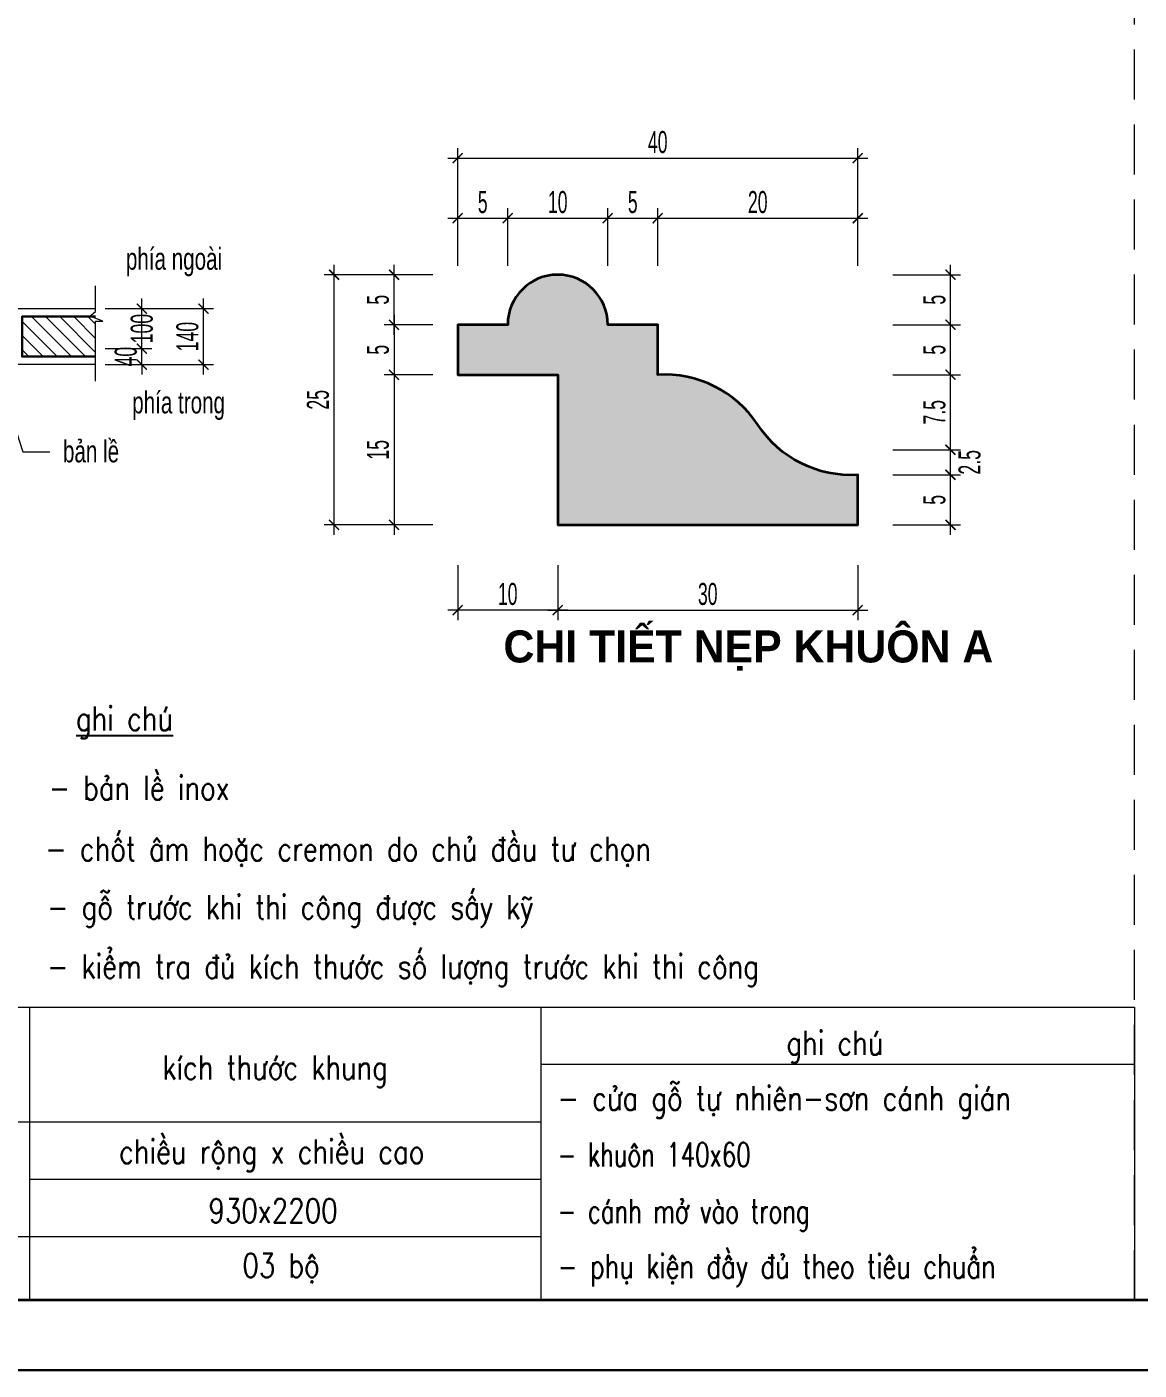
# Model space of a CAD drawing. Header units: millimetres. Extents: x 1336014 to 2939047, y -333549 to -60566.
# Drawn here: x 1426853 to 1429633, y -219540 to -216184 of the extents above; entities that cross this region are included whole.
import ezdxf
from ezdxf.enums import TextEntityAlignment as Align

# ---------------------------------------------------------------- set-up
doc = ezdxf.new("R2010")
doc.units = ezdxf.units.MM
doc.header["$MEASUREMENT"] = 0
doc.linetypes.add('$1$HIDDEN', pattern=[0.375, 0.25, -0.125])
for name, color, linetype, lineweight in [('01.Cut', 255, 'Continuous', 35), ('05.Text', 253, 'Continuous', 18), ('08.Dim', 156, 'Continuous', 15), ('09.Hatch', 250, 'Continuous', 5), ('10.Text', 254, 'Continuous', 18), ('11.Khung bo', 32, 'Continuous', 50), ('12.Khung', 36, 'Continuous', 25), ('Cycad-DIM', 7, 'Continuous', 13), ('nep', 9, 'Continuous', 15), ('Thay', 253, 'Continuous', 9), ('wall', 4, 'Continuous', 9)]:
    doc.layers.add(name, color=color, linetype=linetype, lineweight=lineweight)
doc.layers.add('Tpl_Bound', color=1, linetype='Continuous', plot=False)
doc.layers.add('VNCC-Ar-Text', color=6, linetype='Continuous')
doc.styles.add('AVANH-B', font='')
doc.styles.add('TT5_Text Dim', font='hoatbif.shx', dxfattribs={"width": 0.6})
doc.styles.add('VNSIMLI', font='VNSIMLI.shx', dxfattribs={"width": 0.6})
doc.styles.get('AVANH-B').set_extended_font_data('.VnAvantH', bold=True)
doc.dimstyles.new('TT5_Dim 1-25', dxfattribs={"dimscale": 25, "dimtxt": 2.2, "dimasz": 1, "dimexe": 1, "dimexo": 0, "dimgap": 0.5, "dimtad": 1, "dimdec": 0, "dimzin": 0, "dimdsep": 46, "dimtxsty": 'TT5_Text Dim', "dimblk": 'ARCHTICK', "dimcen": 0, "dimdle": 1, "dimclrd": 256, "dimclre": 256, "dimclrt": 1, "dimadec": 0, "dimazin": 0, "dimtfac": 0.015, "dimtdec": 0, "dimtix": 1, "dimtmove": 2, "dimatfit": 3, "dimldrblk": 'DOT', "dimfxl": 1, "dimtolj": 1, "dimtzin": 0, "dimlwd": -1, "dimlwe": -1, "dimarcsym": 1})

# ---------------------------------------------------------------- blocks, each defined once
blk = doc.blocks.new('100')
at = {"layer": '11.Khung bo', "const_width": 26.66642171496807}
blk.add_lwpolyline([(1860912.952608051, -945239.81715016), (1860912.952608051, -916940.07710515), (1896062.629731093, -916940.07710515), (1896062.629731093, -945239.81715016)], close=True, dxfattribs=at)
blk.add_lwpolyline([(1860912.952608051, -945239.81715016), (1860912.952608051, -916940.07710515), (1896062.629731093, -916940.07710515), (1896062.629731093, -945239.81715016)], close=True, dxfattribs=at)
blk.add_lwpolyline([(1860912.952608051, -945239.81715016), (1860912.952608051, -916940.07710515), (1896062.629731093, -916940.07710515), (1896062.629731093, -945239.81715016)], close=True, dxfattribs=at)
at = {"layer": '12.Khung'}
blk.add_lwpolyline([(1901579.245723378, -945939.8107201778), (1901579.245723378, -916240.083535132), (1859579.631522303, -916240.083535132), (1859579.631522303, -945939.8107201778)], close=True, dxfattribs=at)
blk.add_lwpolyline([(1901579.245723378, -945939.8107201778), (1901579.245723378, -916240.083535132), (1859579.631522303, -916240.083535132), (1859579.631522303, -945939.8107201778)], close=True, dxfattribs=at)
blk.add_lwpolyline([(1901579.245723378, -945939.8107201778), (1901579.245723378, -916240.083535132), (1859579.631522303, -916240.083535132), (1859579.631522303, -945939.8107201778)], close=True, dxfattribs=at)
blk = doc.blocks.new('_ARCHTICK')
at = {"const_width": 0.15}
blk.add_lwpolyline([(-0.5, -0.5), (0.5, 0.5)], dxfattribs=at)
blk = doc.blocks.new('*D1955')
at = {"layer": '08.Dim', "ltscale": 200, "transparency": 16777216}
for p, q in [((1428179.653018246, -217529.0094476421), (1428179.653018246, -217666.2239323612)), ((1428929.653018246, -217529.0094476421), (1428929.653018246, -217666.2239323612)), ((1428154.653018246, -217641.2239323612), (1428954.653018246, -217641.2239323612))]:
    blk.add_line(p, q, dxfattribs=at)
at = {"layer": 'Defpoints', "color": 0, "ltscale": 200, "transparency": 16777216}
for p in [(1428179.653018246, -217529.0094476421), (1428929.653018246, -217529.0094476421), (1428929.653018246, -217641.2239323612)]:
    blk.add_point(p, dxfattribs=at)
at = {"layer": '08.Dim', "ltscale": 200, "transparency": 16777216, "xscale": 25, "yscale": 25, "zscale": 25, "rotation": 180}
blk.add_blockref('_ARCHTICK', (1428179.653018246, -217641.2239323612), dxfattribs=at)
at = {"layer": '08.Dim', "ltscale": 200, "transparency": 16777216, "xscale": 25, "yscale": 25, "zscale": 25}
blk.add_blockref('_ARCHTICK', (1428929.653018246, -217641.2239323612), dxfattribs=at)
at = {"layer": '08.Dim', "color": 1, "ltscale": 200, "transparency": 16777216, "insert": (1428554.653018246, -217601.2239323612), "char_height": 55.00000000000001, "attachment_point": 5, "style": 'TT5_Text Dim'}
blk.add_mtext('\\A1;30', dxfattribs=at)
blk = doc.blocks.new('_DOT')
blk.add_line((-0.5, 0), (-1, 0))
at = {"const_width": 0.5}
blk.add_lwpolyline([(-0.25, 0, 1), (0.25, 0, 1)], format="xyb", close=True, dxfattribs=at)
blk = doc.blocks.new('*D1956')
at = {"layer": '08.Dim', "ltscale": 200, "transparency": 16777216}
for p, q in [((1427929.653018246, -217529.0094476421), (1427929.653018246, -217666.2239323612)), ((1428179.653018246, -217529.0094476421), (1428179.653018246, -217666.2239323612)), ((1428204.653018246, -217641.2239323612), (1427904.653018246, -217641.2239323612))]:
    blk.add_line(p, q, dxfattribs=at)
at = {"layer": 'Defpoints', "color": 0, "ltscale": 200, "transparency": 16777216}
for p in [(1427929.653018246, -217529.0094476421), (1428179.653018246, -217529.0094476421), (1427929.653018246, -217641.2239323612)]:
    blk.add_point(p, dxfattribs=at)
at = {"layer": '08.Dim', "ltscale": 200, "transparency": 16777216, "xscale": 25, "yscale": 25, "zscale": 25, "rotation": 180}
blk.add_blockref('_ARCHTICK', (1427929.653018246, -217641.2239323612), dxfattribs=at)
at = {"layer": '08.Dim', "ltscale": 200, "transparency": 16777216, "xscale": 25, "yscale": 25, "zscale": 25}
blk.add_blockref('_ARCHTICK', (1428179.653018246, -217641.2239323612), dxfattribs=at)
at = {"layer": '08.Dim', "color": 1, "ltscale": 200, "transparency": 16777216, "insert": (1428054.653018246, -217601.2239323612), "char_height": 55.00000000000001, "attachment_point": 5, "style": 'TT5_Text Dim'}
blk.add_mtext('\\A1;10', dxfattribs=at)
blk = doc.blocks.new('*D1957')
at = {"layer": '08.Dim', "ltscale": 200, "transparency": 16777216}
for p, q in [((1427929.653018246, -216781.2979487045), (1427929.653018246, -216487.0372216489)), ((1428929.653018246, -216781.2979487045), (1428929.653018246, -216487.0372216489)), ((1427904.653018246, -216512.0372216489), (1428954.653018246, -216512.0372216489))]:
    blk.add_line(p, q, dxfattribs=at)
at = {"layer": 'Defpoints', "color": 0, "ltscale": 200, "transparency": 16777216}
for p in [(1428929.653018246, -216512.0372216489), (1427929.653018246, -216781.2979487045), (1428929.653018246, -216781.2979487045)]:
    blk.add_point(p, dxfattribs=at)
at = {"layer": '08.Dim', "ltscale": 200, "transparency": 16777216, "xscale": 25, "yscale": 25, "zscale": 25, "rotation": 180}
blk.add_blockref('_ARCHTICK', (1427929.653018246, -216512.0372216489), dxfattribs=at)
at = {"layer": '08.Dim', "ltscale": 200, "transparency": 16777216, "xscale": 25, "yscale": 25, "zscale": 25}
blk.add_blockref('_ARCHTICK', (1428929.653018246, -216512.0372216489), dxfattribs=at)
at = {"layer": '08.Dim', "color": 1, "ltscale": 200, "transparency": 16777216, "insert": (1428429.653018246, -216472.0372216489), "char_height": 55.00000000000001, "attachment_point": 5, "style": 'TT5_Text Dim'}
blk.add_mtext('\\A1;40', dxfattribs=at)
blk = doc.blocks.new('*D1958')
at = {"layer": '08.Dim', "ltscale": 200, "transparency": 16777216}
for p, q in [((1428029.653018246, -216662.0372216489), (1428329.653018246, -216662.0372216489)), ((1428054.653018246, -216781.2979487045), (1428054.653018246, -216637.0372216489)), ((1428304.653018246, -216781.2979487045), (1428304.653018246, -216637.0372216489))]:
    blk.add_line(p, q, dxfattribs=at)
at = {"layer": 'Defpoints', "color": 0, "ltscale": 200, "transparency": 16777216}
for p in [(1428304.653018246, -216662.0372216489), (1428054.653018246, -216781.2979487045), (1428304.653018246, -216781.2979487045)]:
    blk.add_point(p, dxfattribs=at)
at = {"layer": '08.Dim', "ltscale": 200, "transparency": 16777216, "xscale": 25, "yscale": 25, "zscale": 25, "rotation": 180}
blk.add_blockref('_ARCHTICK', (1428054.653018246, -216662.0372216489), dxfattribs=at)
at = {"layer": '08.Dim', "ltscale": 200, "transparency": 16777216, "xscale": 25, "yscale": 25, "zscale": 25}
blk.add_blockref('_ARCHTICK', (1428304.653018246, -216662.0372216489), dxfattribs=at)
at = {"layer": '08.Dim', "color": 1, "ltscale": 200, "transparency": 16777216, "insert": (1428179.653018246, -216622.0372216489), "char_height": 55.00000000000001, "attachment_point": 5, "style": 'TT5_Text Dim'}
blk.add_mtext('\\A1;10', dxfattribs=at)
blk = doc.blocks.new('*D1959')
at = {"layer": '08.Dim', "ltscale": 200, "transparency": 16777216}
for p, q in [((1427620.431420182, -217453.2264801155), (1427620.431420182, -216778.2264801155)), ((1427867.349875649, -216803.2264801155), (1427595.431420182, -216803.2264801155)), ((1427867.349875649, -217428.2264801155), (1427595.431420182, -217428.2264801155))]:
    blk.add_line(p, q, dxfattribs=at)
at = {"layer": 'Defpoints', "color": 0, "ltscale": 200, "transparency": 16777216}
for p in [(1427620.431420182, -216803.2264801155), (1427867.349875649, -216803.2264801155), (1427867.349875649, -217428.2264801155)]:
    blk.add_point(p, dxfattribs=at)
at = {"layer": '08.Dim', "ltscale": 200, "transparency": 16777216, "xscale": 25, "yscale": 25, "zscale": 25}
for p, rotation in [((1427620.431420182, -216803.2264801155), 90), ((1427620.431420182, -217428.2264801155), 270)]:
    blk.add_blockref('_ARCHTICK', p, dxfattribs=dict(at, rotation=rotation))
at = {"layer": '08.Dim', "color": 1, "ltscale": 200, "transparency": 16777216, "insert": (1427580.431420182, -217115.7264801158), "char_height": 55.00000000000001, "attachment_point": 5, "rotation": 90, "style": 'TT5_Text Dim'}
blk.add_mtext('\\A1;25', dxfattribs=at)
blk = doc.blocks.new('*D1960')
at = {"layer": '08.Dim', "ltscale": 200, "transparency": 16777216}
for p, q in [((1427770.431420182, -217028.2264801155), (1427770.431420182, -217453.2264801155)), ((1427867.349875649, -217053.2264801155), (1427745.431420182, -217053.2264801155)), ((1427867.349875649, -217428.2264801155), (1427745.431420182, -217428.2264801155))]:
    blk.add_line(p, q, dxfattribs=at)
at = {"layer": 'Defpoints', "color": 0, "ltscale": 200, "transparency": 16777216}
for p in [(1427867.349875649, -217053.2264801155), (1427770.431420182, -217428.2264801155), (1427867.349875649, -217428.2264801155)]:
    blk.add_point(p, dxfattribs=at)
at = {"layer": '08.Dim', "ltscale": 200, "transparency": 16777216, "xscale": 25, "yscale": 25, "zscale": 25}
for p, rotation in [((1427770.431420182, -217053.2264801155), 90), ((1427770.431420182, -217428.2264801155), 270)]:
    blk.add_blockref('_ARCHTICK', p, dxfattribs=dict(at, rotation=rotation))
at = {"layer": '08.Dim', "color": 1, "ltscale": 200, "transparency": 16777216, "insert": (1427730.431420182, -217240.7264801158), "char_height": 55.00000000000001, "attachment_point": 5, "rotation": 90, "style": 'TT5_Text Dim'}
blk.add_mtext('\\A1;15', dxfattribs=at)
blk = doc.blocks.new('*D1961')
at = {"layer": '08.Dim', "ltscale": 200, "transparency": 16777216}
for p, q in [((1427867.349875649, -216928.2264801155), (1427745.431420182, -216928.2264801155)), ((1427770.431420182, -216903.2264801155), (1427770.431420182, -217078.2264801155)), ((1427867.349875649, -217053.2264801155), (1427745.431420182, -217053.2264801155))]:
    blk.add_line(p, q, dxfattribs=at)
at = {"layer": 'Defpoints', "color": 0, "ltscale": 200, "transparency": 16777216}
for p in [(1427867.349875649, -216928.2264801155), (1427770.431420182, -217053.2264801155), (1427867.349875649, -217053.2264801155)]:
    blk.add_point(p, dxfattribs=at)
at = {"layer": '08.Dim', "ltscale": 200, "transparency": 16777216, "xscale": 25, "yscale": 25, "zscale": 25}
for p, rotation in [((1427770.431420182, -216928.2264801155), 90), ((1427770.431420182, -217053.2264801155), 270)]:
    blk.add_blockref('_ARCHTICK', p, dxfattribs=dict(at, rotation=rotation))
at = {"layer": '08.Dim', "color": 1, "ltscale": 200, "transparency": 16777216, "insert": (1427730.431420182, -216990.7264801158), "char_height": 55.00000000000001, "attachment_point": 5, "rotation": 90, "style": 'TT5_Text Dim'}
blk.add_mtext('\\A1;5', dxfattribs=at)
blk = doc.blocks.new('*D1962')
at = {"layer": '08.Dim', "ltscale": 200, "transparency": 16777216}
for p, q in [((1427770.431420182, -216953.2264801155), (1427770.431420182, -216778.2264801155)), ((1427867.349875649, -216803.2264801155), (1427745.431420182, -216803.2264801155)), ((1427867.349875649, -216928.2264801155), (1427745.431420182, -216928.2264801155))]:
    blk.add_line(p, q, dxfattribs=at)
at = {"layer": 'Defpoints', "color": 0, "ltscale": 200, "transparency": 16777216}
for p in [(1427770.431420182, -216803.2264801155), (1427867.349875649, -216803.2264801155), (1427867.349875649, -216928.2264801155)]:
    blk.add_point(p, dxfattribs=at)
at = {"layer": '08.Dim', "ltscale": 200, "transparency": 16777216, "xscale": 25, "yscale": 25, "zscale": 25}
for p, rotation in [((1427770.431420182, -216803.2264801155), 90), ((1427770.431420182, -216928.2264801155), 270)]:
    blk.add_blockref('_ARCHTICK', p, dxfattribs=dict(at, rotation=rotation))
at = {"layer": '08.Dim', "color": 1, "ltscale": 200, "transparency": 16777216, "insert": (1427730.431420182, -216865.7264801158), "char_height": 55.00000000000001, "attachment_point": 5, "rotation": 90, "style": 'TT5_Text Dim'}
blk.add_mtext('\\A1;5', dxfattribs=at)
blk = doc.blocks.new('*D1963')
at = {"layer": '08.Dim', "ltscale": 200, "transparency": 16777216}
for p, q in [((1427904.653018246, -216662.0372216489), (1428079.653018246, -216662.0372216489)), ((1427929.653018246, -216781.2979487045), (1427929.653018246, -216637.0372216489)), ((1428054.653018246, -216781.2979487045), (1428054.653018246, -216637.0372216489))]:
    blk.add_line(p, q, dxfattribs=at)
at = {"layer": 'Defpoints', "color": 0, "ltscale": 200, "transparency": 16777216}
for p in [(1428054.653018246, -216662.0372216489), (1427929.653018246, -216781.2979487045), (1428054.653018246, -216781.2979487045)]:
    blk.add_point(p, dxfattribs=at)
at = {"layer": '08.Dim', "ltscale": 200, "transparency": 16777216, "xscale": 25, "yscale": 25, "zscale": 25, "rotation": 180}
blk.add_blockref('_ARCHTICK', (1427929.653018246, -216662.0372216489), dxfattribs=at)
at = {"layer": '08.Dim', "ltscale": 200, "transparency": 16777216, "xscale": 25, "yscale": 25, "zscale": 25}
blk.add_blockref('_ARCHTICK', (1428054.653018246, -216662.0372216489), dxfattribs=at)
at = {"layer": '08.Dim', "color": 1, "ltscale": 200, "transparency": 16777216, "insert": (1427992.153018246, -216622.0372216489), "char_height": 55.00000000000001, "attachment_point": 5, "style": 'TT5_Text Dim'}
blk.add_mtext('\\A1;5', dxfattribs=at)
blk = doc.blocks.new('*D1964')
at = {"layer": '08.Dim', "ltscale": 200, "transparency": 16777216}
for p, q in [((1429161.547537764, -217328.2264801155), (1429161.547537764, -217215.7264801155)), ((1429017.260937063, -217240.7264801155), (1429186.547537764, -217240.7264801155)), ((1429017.260937063, -217303.2264801155), (1429186.547537764, -217303.2264801155))]:
    blk.add_line(p, q, dxfattribs=at)
at = {"layer": 'Defpoints', "color": 0, "ltscale": 200, "transparency": 16777216}
for p in [(1429017.260937063, -217240.7264801155), (1429161.547537764, -217240.7264801155), (1429017.260937063, -217303.2264801155)]:
    blk.add_point(p, dxfattribs=at)
at = {"layer": '08.Dim', "ltscale": 200, "transparency": 16777216, "xscale": 25, "yscale": 25, "zscale": 25}
for p, rotation in [((1429161.547537764, -217240.7264801155), 90), ((1429161.547537764, -217303.2264801155), 270)]:
    blk.add_blockref('_ARCHTICK', p, dxfattribs=dict(at, rotation=rotation))
at = {"layer": '08.Dim', "color": 1, "ltscale": 200, "transparency": 16777216, "insert": (1429209.325224615, -217271.9764801154), "char_height": 55.00000000000001, "attachment_point": 5, "rotation": 90, "style": 'TT5_Text Dim'}
blk.add_mtext('\\A1;2.5', dxfattribs=at)
blk = doc.blocks.new('*D1965')
at = {"layer": '08.Dim', "ltscale": 200, "transparency": 16777216}
for p, q in [((1429161.547537764, -217453.2264801155), (1429161.547537764, -217278.2264801155)), ((1429017.260937063, -217303.2264801155), (1429186.547537764, -217303.2264801155)), ((1429017.260937063, -217428.2264801155), (1429186.547537764, -217428.2264801155))]:
    blk.add_line(p, q, dxfattribs=at)
at = {"layer": 'Defpoints', "color": 0, "ltscale": 200, "transparency": 16777216}
for p in [(1429017.260937063, -217303.2264801155), (1429161.547537764, -217303.2264801155), (1429017.260937063, -217428.2264801155)]:
    blk.add_point(p, dxfattribs=at)
at = {"layer": '08.Dim', "ltscale": 200, "transparency": 16777216, "xscale": 25, "yscale": 25, "zscale": 25}
for p, rotation in [((1429161.547537764, -217303.2264801155), 90), ((1429161.547537764, -217428.2264801155), 270)]:
    blk.add_blockref('_ARCHTICK', p, dxfattribs=dict(at, rotation=rotation))
at = {"layer": '08.Dim', "color": 1, "ltscale": 200, "transparency": 16777216, "insert": (1429121.547537764, -217365.7264801158), "char_height": 55.00000000000001, "attachment_point": 5, "rotation": 90, "style": 'TT5_Text Dim'}
blk.add_mtext('\\A1;5', dxfattribs=at)
blk = doc.blocks.new('*D1966')
at = {"layer": '08.Dim', "ltscale": 200, "transparency": 16777216}
for p, q in [((1428404.653018246, -216662.0372216489), (1428954.653018246, -216662.0372216489)), ((1428429.653018246, -216781.2979487045), (1428429.653018246, -216637.0372216489)), ((1428929.653018246, -216781.2979487045), (1428929.653018246, -216637.0372216489))]:
    blk.add_line(p, q, dxfattribs=at)
at = {"layer": 'Defpoints', "color": 0, "ltscale": 200, "transparency": 16777216}
for p in [(1428929.653018246, -216662.0372216489), (1428429.653018246, -216781.2979487045), (1428929.653018246, -216781.2979487045)]:
    blk.add_point(p, dxfattribs=at)
at = {"layer": '08.Dim', "ltscale": 200, "transparency": 16777216, "xscale": 25, "yscale": 25, "zscale": 25, "rotation": 180}
blk.add_blockref('_ARCHTICK', (1428429.653018246, -216662.0372216489), dxfattribs=at)
at = {"layer": '08.Dim', "ltscale": 200, "transparency": 16777216, "xscale": 25, "yscale": 25, "zscale": 25}
blk.add_blockref('_ARCHTICK', (1428929.653018246, -216662.0372216489), dxfattribs=at)
at = {"layer": '08.Dim', "color": 1, "ltscale": 200, "transparency": 16777216, "insert": (1428679.653018246, -216622.0372216489), "char_height": 55.00000000000001, "attachment_point": 5, "style": 'TT5_Text Dim'}
blk.add_mtext('\\A1;20', dxfattribs=at)
blk = doc.blocks.new('*D1967')
at = {"layer": '08.Dim', "ltscale": 200, "transparency": 16777216}
for p, q in [((1428279.653018246, -216662.0372216489), (1428454.653018246, -216662.0372216489)), ((1428304.653018246, -216781.2979487045), (1428304.653018246, -216637.0372216489)), ((1428429.653018246, -216781.2979487045), (1428429.653018246, -216637.0372216489))]:
    blk.add_line(p, q, dxfattribs=at)
at = {"layer": 'Defpoints', "color": 0, "ltscale": 200, "transparency": 16777216}
for p in [(1428429.653018246, -216662.0372216489), (1428304.653018246, -216781.2979487045), (1428429.653018246, -216781.2979487045)]:
    blk.add_point(p, dxfattribs=at)
at = {"layer": '08.Dim', "ltscale": 200, "transparency": 16777216, "xscale": 25, "yscale": 25, "zscale": 25, "rotation": 180}
blk.add_blockref('_ARCHTICK', (1428304.653018246, -216662.0372216489), dxfattribs=at)
at = {"layer": '08.Dim', "ltscale": 200, "transparency": 16777216, "xscale": 25, "yscale": 25, "zscale": 25}
blk.add_blockref('_ARCHTICK', (1428429.653018246, -216662.0372216489), dxfattribs=at)
at = {"layer": '08.Dim', "color": 1, "ltscale": 200, "transparency": 16777216, "insert": (1428367.153018246, -216622.0372216489), "char_height": 55.00000000000001, "attachment_point": 5, "style": 'TT5_Text Dim'}
blk.add_mtext('\\A1;5', dxfattribs=at)
blk = doc.blocks.new('*D1968')
at = {"layer": '08.Dim', "ltscale": 200, "transparency": 16777216}
for p, q in [((1429017.260937063, -216928.2264801155), (1429186.547537764, -216928.2264801155)), ((1429161.547537764, -217078.2264801155), (1429161.547537764, -216903.2264801155)), ((1429017.260937063, -217053.2264801155), (1429186.547537764, -217053.2264801155))]:
    blk.add_line(p, q, dxfattribs=at)
at = {"layer": 'Defpoints', "color": 0, "ltscale": 200, "transparency": 16777216}
for p in [(1429017.260937063, -216928.2264801155), (1429161.547537764, -216928.2264801155), (1429017.260937063, -217053.2264801155)]:
    blk.add_point(p, dxfattribs=at)
at = {"layer": '08.Dim', "ltscale": 200, "transparency": 16777216, "xscale": 25, "yscale": 25, "zscale": 25}
for p, rotation in [((1429161.547537764, -216928.2264801155), 90), ((1429161.547537764, -217053.2264801155), 270)]:
    blk.add_blockref('_ARCHTICK', p, dxfattribs=dict(at, rotation=rotation))
at = {"layer": '08.Dim', "color": 1, "ltscale": 200, "transparency": 16777216, "insert": (1429121.547537764, -216990.7264801158), "char_height": 55.00000000000001, "attachment_point": 5, "rotation": 90, "style": 'TT5_Text Dim'}
blk.add_mtext('\\A1;5', dxfattribs=at)
blk = doc.blocks.new('*D1969')
at = {"layer": '08.Dim', "ltscale": 200, "transparency": 16777216}
for p, q in [((1429161.547537764, -216953.2264801155), (1429161.547537764, -216778.2264801155)), ((1429017.260937063, -216803.2264801155), (1429186.547537764, -216803.2264801155)), ((1429017.260937063, -216928.2264801155), (1429186.547537764, -216928.2264801155))]:
    blk.add_line(p, q, dxfattribs=at)
at = {"layer": 'Defpoints', "color": 0, "ltscale": 200, "transparency": 16777216}
for p in [(1429017.260937063, -216803.2264801155), (1429161.547537764, -216803.2264801155), (1429017.260937063, -216928.2264801155)]:
    blk.add_point(p, dxfattribs=at)
at = {"layer": '08.Dim', "ltscale": 200, "transparency": 16777216, "xscale": 25, "yscale": 25, "zscale": 25}
for p, rotation in [((1429161.547537764, -216803.2264801155), 90), ((1429161.547537764, -216928.2264801155), 270)]:
    blk.add_blockref('_ARCHTICK', p, dxfattribs=dict(at, rotation=rotation))
at = {"layer": '08.Dim', "color": 1, "ltscale": 200, "transparency": 16777216, "insert": (1429121.547537764, -216865.7264801158), "char_height": 55.00000000000001, "attachment_point": 5, "rotation": 90, "style": 'TT5_Text Dim'}
blk.add_mtext('\\A1;5', dxfattribs=at)
blk = doc.blocks.new('*D1970')
at = {"layer": '08.Dim', "ltscale": 200, "transparency": 16777216}
for p, q in [((1429161.547537764, -217265.7264801155), (1429161.547537764, -217028.2264801155)), ((1429017.260937063, -217053.2264801155), (1429186.547537764, -217053.2264801155)), ((1429017.260937063, -217240.7264801155), (1429186.547537764, -217240.7264801155))]:
    blk.add_line(p, q, dxfattribs=at)
at = {"layer": 'Defpoints', "color": 0, "ltscale": 200, "transparency": 16777216}
for p in [(1429017.260937063, -217053.2264801155), (1429161.547537764, -217053.2264801155), (1429017.260937063, -217240.7264801155)]:
    blk.add_point(p, dxfattribs=at)
at = {"layer": '08.Dim', "ltscale": 200, "transparency": 16777216, "xscale": 25, "yscale": 25, "zscale": 25}
for p, rotation in [((1429161.547537764, -217053.2264801155), 90), ((1429161.547537764, -217240.7264801155), 270)]:
    blk.add_blockref('_ARCHTICK', p, dxfattribs=dict(at, rotation=rotation))
at = {"layer": '08.Dim', "color": 1, "ltscale": 200, "transparency": 16777216, "insert": (1429121.547537764, -217146.9764801158), "char_height": 55.00000000000001, "attachment_point": 5, "rotation": 90, "style": 'TT5_Text Dim'}
blk.add_mtext('\\A1;7.5', dxfattribs=at)
blk = doc.blocks.new('*D2023')
at = {"layer": '08.Dim', "ltscale": 200, "transparency": 16777216}
for p, q in [((1427294.072197672, -217052.8846608714), (1427294.072197672, -216862.8846608714)), ((1427048.45492071, -216887.8846608714), (1427319.072197672, -216887.8846608714)), ((1427048.45492071, -217027.8846608714), (1427319.072197672, -217027.8846608714))]:
    blk.add_line(p, q, dxfattribs=at)
at = {"layer": 'Defpoints', "color": 0, "ltscale": 200, "transparency": 16777216}
for p in [(1427048.45492071, -216887.8846608714), (1427294.072197672, -216887.8846608714), (1427048.45492071, -217027.8846608714)]:
    blk.add_point(p, dxfattribs=at)
at = {"layer": '08.Dim', "ltscale": 200, "transparency": 16777216, "xscale": 25, "yscale": 25, "zscale": 25}
for p, rotation in [((1427294.072197672, -216887.8846608714), 90), ((1427294.072197672, -217027.8846608714), 270)]:
    blk.add_blockref('_ARCHTICK', p, dxfattribs=dict(at, rotation=rotation))
at = {"layer": '08.Dim', "color": 1, "ltscale": 200, "transparency": 16777216, "insert": (1427254.072197672, -216957.8846608717), "char_height": 55.00000000000001, "attachment_point": 5, "rotation": 90, "style": 'TT5_Text Dim'}
blk.add_mtext('\\A1;140', dxfattribs=at)
blk = doc.blocks.new('*D2024')
at = {"layer": '08.Dim', "ltscale": 200, "transparency": 16777216}
for p, q in [((1427140.072197672, -216987.8846608714), (1427140.072197672, -216962.8846608714)), ((1427048.45492071, -216987.8846608714), (1427165.072197672, -216987.8846608714)), ((1427140.072197672, -217027.8846608714), (1427140.072197672, -216987.8846608714)), ((1427048.45492071, -217027.8846608714), (1427165.072197672, -217027.8846608714)), ((1427140.072197672, -217027.8846608714), (1427140.072197672, -217052.8846608714))]:
    blk.add_line(p, q, dxfattribs=at)
at = {"layer": 'Defpoints', "color": 0, "ltscale": 200, "transparency": 16777216}
for p in [(1427048.45492071, -216987.8846608714), (1427140.072197672, -216987.8846608714), (1427048.45492071, -217027.8846608714)]:
    blk.add_point(p, dxfattribs=at)
at = {"layer": '08.Dim', "ltscale": 200, "transparency": 16777216, "xscale": 25, "yscale": 25, "zscale": 25}
for p, rotation in [((1427140.072197672, -216987.8846608714), 270), ((1427140.072197672, -217027.8846608714), 90)]:
    blk.add_blockref('_ARCHTICK', p, dxfattribs=dict(at, rotation=rotation))
at = {"layer": '08.Dim', "color": 1, "ltscale": 200, "transparency": 16777216, "insert": (1427100.072197672, -217007.8846608717), "char_height": 55.00000000000001, "attachment_point": 5, "rotation": 90, "style": 'TT5_Text Dim'}
blk.add_mtext('\\A1;40', dxfattribs=at)
blk = doc.blocks.new('*D2025')
at = {"layer": '08.Dim', "ltscale": 200, "transparency": 16777216}
for p, q in [((1427140.072197672, -217012.8846608714), (1427140.072197672, -216862.8846608714)), ((1427048.45492071, -216887.8846608714), (1427165.072197672, -216887.8846608714)), ((1427048.45492071, -216987.8846608714), (1427165.072197672, -216987.8846608714))]:
    blk.add_line(p, q, dxfattribs=at)
at = {"layer": 'Defpoints', "color": 0, "ltscale": 200, "transparency": 16777216}
for p in [(1427048.45492071, -216887.8846608714), (1427140.072197672, -216887.8846608714), (1427048.45492071, -216987.8846608714)]:
    blk.add_point(p, dxfattribs=at)
at = {"layer": '08.Dim', "ltscale": 200, "transparency": 16777216, "xscale": 25, "yscale": 25, "zscale": 25}
for p, rotation in [((1427140.072197672, -216887.8846608714), 90), ((1427140.072197672, -216987.8846608714), 270)]:
    blk.add_blockref('_ARCHTICK', p, dxfattribs=dict(at, rotation=rotation))
at = {"layer": '08.Dim', "color": 1, "ltscale": 200, "transparency": 16777216, "insert": (1427140.072197663, -216937.8846608713), "char_height": 55.00000000000001, "attachment_point": 5, "rotation": 90, "style": 'TT5_Text Dim'}
blk.add_mtext('\\A1;100', dxfattribs=at)

msp = doc.modelspace()

# ---------------------------------------------------------------- hatches: boundary and pattern name
at = {"layer": '09.Hatch'}
h = msp.add_hatch(dxfattribs=at)
h.set_pattern_fill('AR-SAND', color=256, scale=10, angle=45)
h.set_pattern_definition([(82.5, (1315375.822384045, -204616.7913518608), (-14.07013183909643, 13.1792712253161), [0, -15.19999999999982, 0, -16.99999999999964, 0, -16.24999999999964]), (52.49999999999999, (1315375.822384045, -204616.7913518608), (-7.441375107420861, 32.46979729703678), [0, -8.2, 0, -13.7, 0, -5.25]), (12.5, (1315367.124970637, -204625.4887652692), (21.98029272890297, 22.06032383152467), [0, -5, 0, -18, 0, -23.5]), (2.499999999999997, (1315367.124970637, -204625.4887652692), (15.05042163551619, 27.46262850845102), [0, -2.5, 0, -11.8, 0, -13.5])])
edge = h.paths.add_edge_path()
edge.add_arc((1428446.576399333, -217331.8797179406), 279.1666666668888, 33.39443548992072, 93.4754621559233)
edge.add_line((1428429.653018246, -217053.2264801154), (1428429.653018246, -216928.2264801154))
edge.add_line((1428429.653018246, -216928.2264801154), (1428304.653018246, -216928.2264801154))
edge.add_arc((1428179.653018246, -216928.2264801154), 125, 0, 180)
edge.add_line((1428054.653018246, -216928.2264801154), (1427929.653018246, -216928.2264801154))
edge.add_line((1427929.653018246, -216928.2264801154), (1427929.653018246, -217053.2264801154))
edge.add_line((1427929.653018246, -217053.2264801154), (1428179.653018246, -217053.2264801154))
edge.add_line((1428179.653018246, -217053.2264801154), (1428179.653018246, -217428.2264801154))
edge.add_line((1428179.653018246, -217428.2264801154), (1428929.653018246, -217428.2264801154))
edge.add_line((1428929.653018246, -217428.2264801154), (1428929.653018246, -217303.2264801154))
edge.add_arc((1428912.729637158, -217024.5732422902), 279.1666666667914, 213.3944354899091, 273.4754621559348, ccw=False)
at = {"layer": '09.Hatch', "ltscale": 0.5}
h = msp.add_hatch(dxfattribs=at)
h.set_pattern_fill('ANSI31', color=256, scale=200, angle=180, style=0)
h.set_pattern_definition([(315, (1420123.516684654, -216213.195121219), (-17.67766952966368, -17.67766952966369), [])])
h.paths.add_polyline_path([(1427012.246517866, -216907.8846608713), (1426840.614142239, -216907.8846608715), (1426840.614142239, -217007.8846608713), (1427024.377633222, -217007.8846608713), (1427024.377633222, -216919.3509871685), (1427042.257798612, -216919.3509871685)])

# ---------------------------------------------------------------- linework, layer by layer
at = {"layer": '01.Cut'}
msp.add_lwpolyline([(1428679.653018246, -217178.2264801154, 0.2683281572997283), (1428429.653018246, -217053.2264801154), (1428429.653018246, -216928.2264801154), (1428304.653018246, -216928.2264801154, 1), (1428054.653018246, -216928.2264801154), (1427929.653018246, -216928.2264801154), (1427929.653018246, -217053.2264801154), (1428179.653018246, -217053.2264801154), (1428179.653018246, -217428.2264801154), (1428929.653018246, -217428.2264801154), (1428929.653018246, -217303.2264801154, -0.2683281572998363)], format="xyb", close=True, dxfattribs=at)
at = {"layer": '05.Text', "color": 6, "linetype": '$1$HIDDEN', "ltscale": 500}
msp.add_line((1429621.251045957, -219365.4336822292), (1429621.251045957, -212115.5002784722), dxfattribs=at)
at = {"layer": 'nep', "ltscale": 0.5}
msp.add_lwpolyline([(1427024.377633222, -217069.2771241605), (1427024.377633222, -216919.3509871685), (1427042.257798612, -216919.3509871685), (1427009.971124261, -216907.0153075855), (1427024.377633222, -216895.1541235014), (1427024.377633222, -216831.0311228421)], dxfattribs=at)
at = {"layer": 'nep'}
msp.add_lwpolyline([(1427024.377633222, -217027.8846608713), (1426820.614142239, -217027.8846608713), (1426820.614142239, -216887.8846608713), (1427024.377633222, -216887.8846608713)], dxfattribs=at)
at = {"layer": 'Thay'}
for p, q in [((1426859.650271448, -218633.7682720439), (1426859.650271449, -219063.7607720439)), ((1426859.650271448, -218633.7682720439), (1426859.650271449, -219063.7607720439)), ((1428137.650271449, -218633.7682720439), (1428137.650271449, -219365.4336822292)), ((1429621.251045957, -218633.7682720439), (1429621.251045957, -219365.4336822292)), ((1429621.251045957, -218633.7682720439), (1429621.251045957, -219365.4336822292)), ((1429621.251045957, -218777.101605377), (1428137.650271449, -218777.101605377)), ((1428137.650271449, -218920.43493871), (1426246.983604782, -218920.43493871)), ((1428137.650271449, -219063.7607720439), (1426859.650271449, -219063.7607720469)), ((1426859.650271449, -219063.7607720443), (1426859.650271449, -219365.4336822299)), ((1428137.650271449, -219207.0941053771), (1426246.983604782, -219207.0941053771))]:
    msp.add_line(p, q, dxfattribs=at)
msp.add_lwpolyline([(1426246.983604782, -218633.7682720439), (1429621.251045957, -218633.7682720439), (1429621.251045957, -219365.4336822292), (1426246.983604782, -219365.4336822292)], close=True, dxfattribs=at)
at = {"layer": 'Tpl_Bound', "color": 1}
msp.add_lwpolyline([(1424596.21113414, -219540.4320747337), (1424596.21113414, -212115.5002784722), (1435096.114684408, -212115.5002784722), (1435096.114684408, -219540.4320747337)], close=True, dxfattribs=at)
at = {"layer": 'wall', "color": 0, "lineweight": 30}
msp.add_lwpolyline([(1427024.377633222, -216907.8846608713), (1426840.614142239, -216907.8846608713), (1426840.614142239, -217007.8846608713), (1427024.377633222, -217007.8846608713)], dxfattribs=at)

# ---------------------------------------------------------------- block references
at = {"layer": '05.Text', "xscale": 0.25, "yscale": 0.25, "zscale": 0.25}
msp.add_blockref('100', (959701.3032535638, 16944.52060531077), dxfattribs=at)

# ---------------------------------------------------------------- texts
at = {"layer": '10.Text', "style": 'TT5_Text Dim', "width": 0.7}
for s, p in [('phÝa ngoµi', (1427100.257511709, -216790.7976100441)), ('phÝa trong', (1427116.095018821, -217149.826236856))]:
    msp.add_text(s, height=55, dxfattribs=at).set_placement(p)
msp.add_text('b¶n lÒ', height=55, dxfattribs=at).set_placement((1426942.967023757, -217244.6162289756), align=Align.MIDDLE_LEFT)
at = {"layer": 'Cycad-DIM', "style": 'AVANH-B'}
msp.add_text('chi tiÕt nÑp khu«n a', height=80, dxfattribs=at).set_placement((1428044.098697396, -217772.1229819336))
at = {"layer": 'VNCC-Ar-Text', "style": 'VNSIMLI'}
for s, width, p in [('%%Ughi chó', 0.8, (1426975.587235934, -217942.5177207691)), ('- b¶n lÒ inox', 0.8, (1426907.280083954, -218115.4780474455)), ('- chèt ©m hoÆc cremon do chñ ®Çu t\xad chän', 0.8, (1426898.882826566, -218267.9236669636)), ('- gç tr\xadíc khi thi c«ng ®\xadîc sÊy kü', 0.8, (1426903.32511317, -218413.2541798873)), ('- kiÓm tra ®ñ kÝch th\xadíc sè l\xadîng tr\xadíc khi thi c«ng', 0.8, (1426903.32511317, -218561.7280474455)), ('- cöa gç tù nhiªn-s¬n c¸nh gi¸n', 0.8, (1428179.464245919, -218890.8806233136)), ('- khu«n 140x60', 0.7, (1428179.464245919, -219031.9236667888)), ('- c¸nh më vµo trong', 0.7, (1428179.464245919, -219172.9667102637)), ('- phô kiÖn ®Çy ®ñ theo tiªu chuÈn', 0.75, (1428179.464245919, -219311.033752169))]:
    msp.add_text(s, height=60, dxfattribs=dict(at, width=width)).set_placement(p)
at = {"layer": 'VNCC-Ar-Text', "style": 'VNSIMLI', "width": 0.8}
for s, p in [('ghi chó', (1428872.814813024, -218752.9681364315)), ('kÝch th\xadíc khung', (1427473.400441317, -218814.0407087063)), ('chiÒu réng x chiÒu cao', (1427464.923079868, -219024.4896463512)), ('930x2200', (1427468.013140616, -219172.013679748)), ('03 bé', (1427488.226002481, -219308.7552726623))]:
    msp.add_text(s, height=60, dxfattribs=at).set_placement(p, align=Align.CENTER)

# ---------------------------------------------------------------- dimensions: what is measured, and where the dimension line sits
at = {"layer": '08.Dim', "ltscale": 200}
for base, p1, p2, picture, middle in [((1428929.653018246, -216512.0372216489), (1427929.653018246, -216781.2979487045), (1428929.653018246, -216781.2979487045), '*D1957', (1428429.653018246, -216472.0372216489)), ((1428054.653018246, -216662.0372216489), (1427929.653018246, -216781.2979487045), (1428054.653018246, -216781.2979487045), '*D1963', (1427992.153018246, -216622.0372216489)), ((1428304.653018246, -216662.0372216489), (1428054.653018246, -216781.2979487045), (1428304.653018246, -216781.2979487045), '*D1958', (1428179.653018246, -216622.0372216489)), ((1428429.653018246, -216662.0372216489), (1428304.653018246, -216781.2979487045), (1428429.653018246, -216781.2979487045), '*D1967', (1428367.153018246, -216622.0372216489)), ((1428929.653018246, -216662.0372216489), (1428429.653018246, -216781.2979487045), (1428929.653018246, -216781.2979487045), '*D1966', (1428679.653018246, -216622.0372216489)), ((1427929.653018246, -217641.2239323612), (1428179.653018246, -217529.0094476421), (1427929.653018246, -217529.0094476421), '*D1956', (1428054.653018246, -217601.2239323612)), ((1428929.653018246, -217641.2239323612), (1428179.653018246, -217529.0094476421), (1428929.653018246, -217529.0094476421), '*D1955', (1428554.653018246, -217601.2239323612))]:
    dim = msp.add_linear_dim(base=base, p1=p1, p2=p2, dimstyle='TT5_Dim 1-25', override={"dimlfac": 0.04}, dxfattribs=at)
    dim.commit()
    dim.dimension.update_dxf_attribs({"geometry": picture, "text_midpoint": middle})
for base, p1, p2, picture, middle in [((1427620.431420182, -216803.2264801155), (1427867.349875649, -217428.2264801154), (1427867.349875649, -216803.2264801154), '*D1959', (1427580.431420182, -217115.7264801158)), ((1427770.431420182, -216803.2264801155), (1427867.349875649, -216928.2264801154), (1427867.349875649, -216803.2264801154), '*D1962', (1427730.431420182, -216865.7264801158)), ((1429161.547537764, -216803.2264801155), (1429017.260937063, -216928.2264801154), (1429017.260937063, -216803.2264801154), '*D1969', (1429121.547537764, -216865.7264801158)), ((1427770.431420182, -217053.2264801155), (1427867.349875649, -216928.2264801154), (1427867.349875649, -217053.2264801154), '*D1961', (1427730.431420182, -216990.7264801158)), ((1429161.547537764, -216928.2264801155), (1429017.260937063, -217053.2264801154), (1429017.260937063, -216928.2264801154), '*D1968', (1429121.547537764, -216990.7264801158)), ((1427770.431420182, -217428.2264801155), (1427867.349875649, -217053.2264801154), (1427867.349875649, -217428.2264801154), '*D1960', (1427730.431420182, -217240.7264801158)), ((1429161.547537764, -217303.2264801155), (1429017.260937063, -217428.2264801154), (1429017.260937063, -217303.2264801154), '*D1965', (1429121.547537764, -217365.7264801158))]:
    dim = msp.add_linear_dim(base=base, p1=p1, p2=p2, angle=90, dimstyle='TT5_Dim 1-25', override={"dimlfac": 0.04}, dxfattribs=at)
    dim.commit()
    dim.dimension.update_dxf_attribs({"geometry": picture, "text_midpoint": middle})
for base, p2, picture, middle in [((1427294.072197672, -216887.8846608714), (1427048.454920709, -216887.8846608713), '*D2023', (1427254.072197672, -216957.8846608717)), ((1427140.072197672, -216987.8846608714), (1427048.454920709, -216987.8846608713), '*D2024', (1427100.072197672, -217007.8846608717))]:
    dim = msp.add_linear_dim(base=base, p1=(1427048.454920709, -217027.8846608713), p2=p2, angle=90, dimstyle='TT5_Dim 1-25', dxfattribs=at)
    dim.commit()
    dim.dimension.update_dxf_attribs({"geometry": picture, "text_midpoint": middle})
dim = msp.add_linear_dim(base=(1427140.072197672, -216887.8846608714), p1=(1427048.454920709, -216987.8846608713), p2=(1427048.454920709, -216887.8846608713), angle=90, dimstyle='TT5_Dim 1-25', dxfattribs=at)
dim.commit()
dim.dimension.update_dxf_attribs({"geometry": '*D2025', "text_midpoint": (1427140.072197663, -216937.8846608713), "dimtype": 160})
dim = msp.add_linear_dim(base=(1429161.547537764, -217053.2264801155), p1=(1429017.260937063, -217240.7264801154), p2=(1429017.260937063, -217053.2264801154), angle=90, text='7.5', dimstyle='TT5_Dim 1-25', override={"dimlfac": 0.04}, dxfattribs=at)
dim.commit()
dim.dimension.update_dxf_attribs({"geometry": '*D1970', "text_midpoint": (1429121.547537764, -217146.9764801158)})
dim = msp.add_linear_dim(base=(1429161.547537764, -217240.7264801155), p1=(1429017.260937063, -217303.2264801154), p2=(1429017.260937063, -217240.7264801154), angle=90, text='2.5', dimstyle='TT5_Dim 1-25', override={"dimlfac": 0.04}, dxfattribs=at)
dim.commit()
dim.dimension.update_dxf_attribs({"geometry": '*D1964', "text_midpoint": (1429209.325224615, -217271.9764801154), "dimtype": 160})

# ---------------------------------------------------------------- leaders
msp.add_leader([(1426775.223466162, -217037.8623714692), (1426842.703906064, -217246.1162291535), (1426910.184345966, -217246.1162291535)], dimstyle='TT5_Dim 1-25', dxfattribs=at)

doc.saveas('drawing.dxf')
